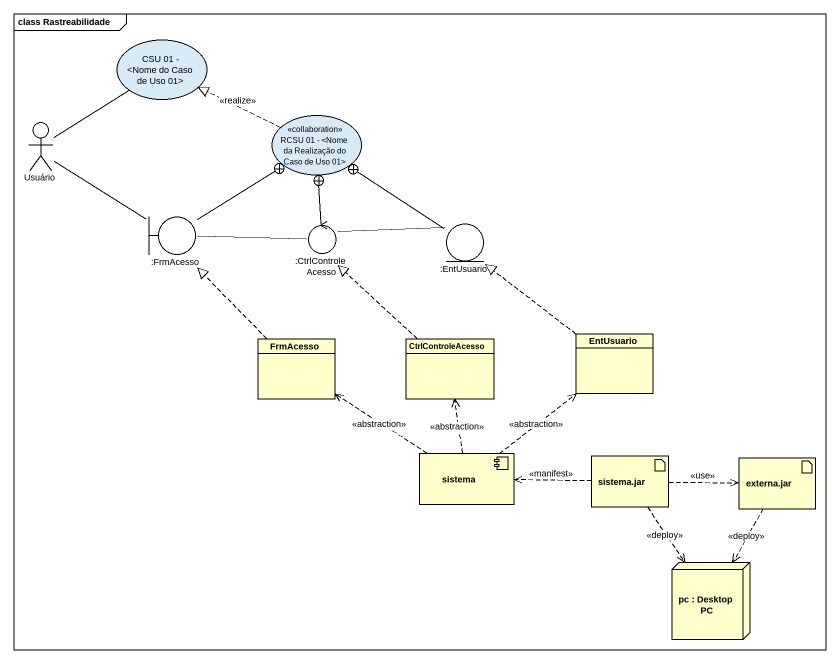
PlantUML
@startuml
mainframe class Rastreabilidade
allowmixing
hide circle
hide empty members
usecase "CSU 01 - <Nome do Caso de Uso 01>" as CSU_01_Nome_do_Caso_de_Uso
usecase "RCSU 01 - <Nome da Realização do Caso de Uso 01>" as RCSU_01_Nome_da_Realização <<collaboration>>
actor Usuário
boundary ":FrmAcesso" as FrmAcesso
control ":CtrlControleAcesso" as CtrlControleAcesso
entity ":EntUsuario" as EntUsuario
class "FrmAcesso" as FrmAcesso_2
class "CtrlControleAcesso" as CtrlControleAcesso_2
class "EntUsuario" as EntUsuario_2
component sistema
artifact "sistema.jar" as sistema_jar
artifact "externa.jar" as externa_jar
node "pc : Desktop PC" as pc
RCSU_01_Nome_da_Realização .left.|> CSU_01_Nome_do_Caso_de_Uso : <<realize>>
Usuário -up- CSU_01_Nome_do_Caso_de_Uso
Usuário -right- FrmAcesso
FrmAcesso -up-+ RCSU_01_Nome_da_Realização
FrmAcesso -right- CtrlControleAcesso
CtrlControleAcesso -up-+ RCSU_01_Nome_da_Realização
CtrlControleAcesso -right- EntUsuario
EntUsuario -up-+ RCSU_01_Nome_da_Realização
FrmAcesso_2 .up.|> FrmAcesso
CtrlControleAcesso_2 .up.|> CtrlControleAcesso
EntUsuario_2 .up.|> EntUsuario
sistema .up.> FrmAcesso_2 : <<abstraction>>
sistema .up.> CtrlControleAcesso_2 : <<abstraction>>
sistema .up.> EntUsuario_2 : <<abstraction>>
sistema_jar .left.> sistema : <<manifest>>
sistema_jar .right.> externa_jar : <<use>>
sistema_jar ..> pc : <<deploy>>
externa_jar ..> pc : <<deploy>>
@enduml
